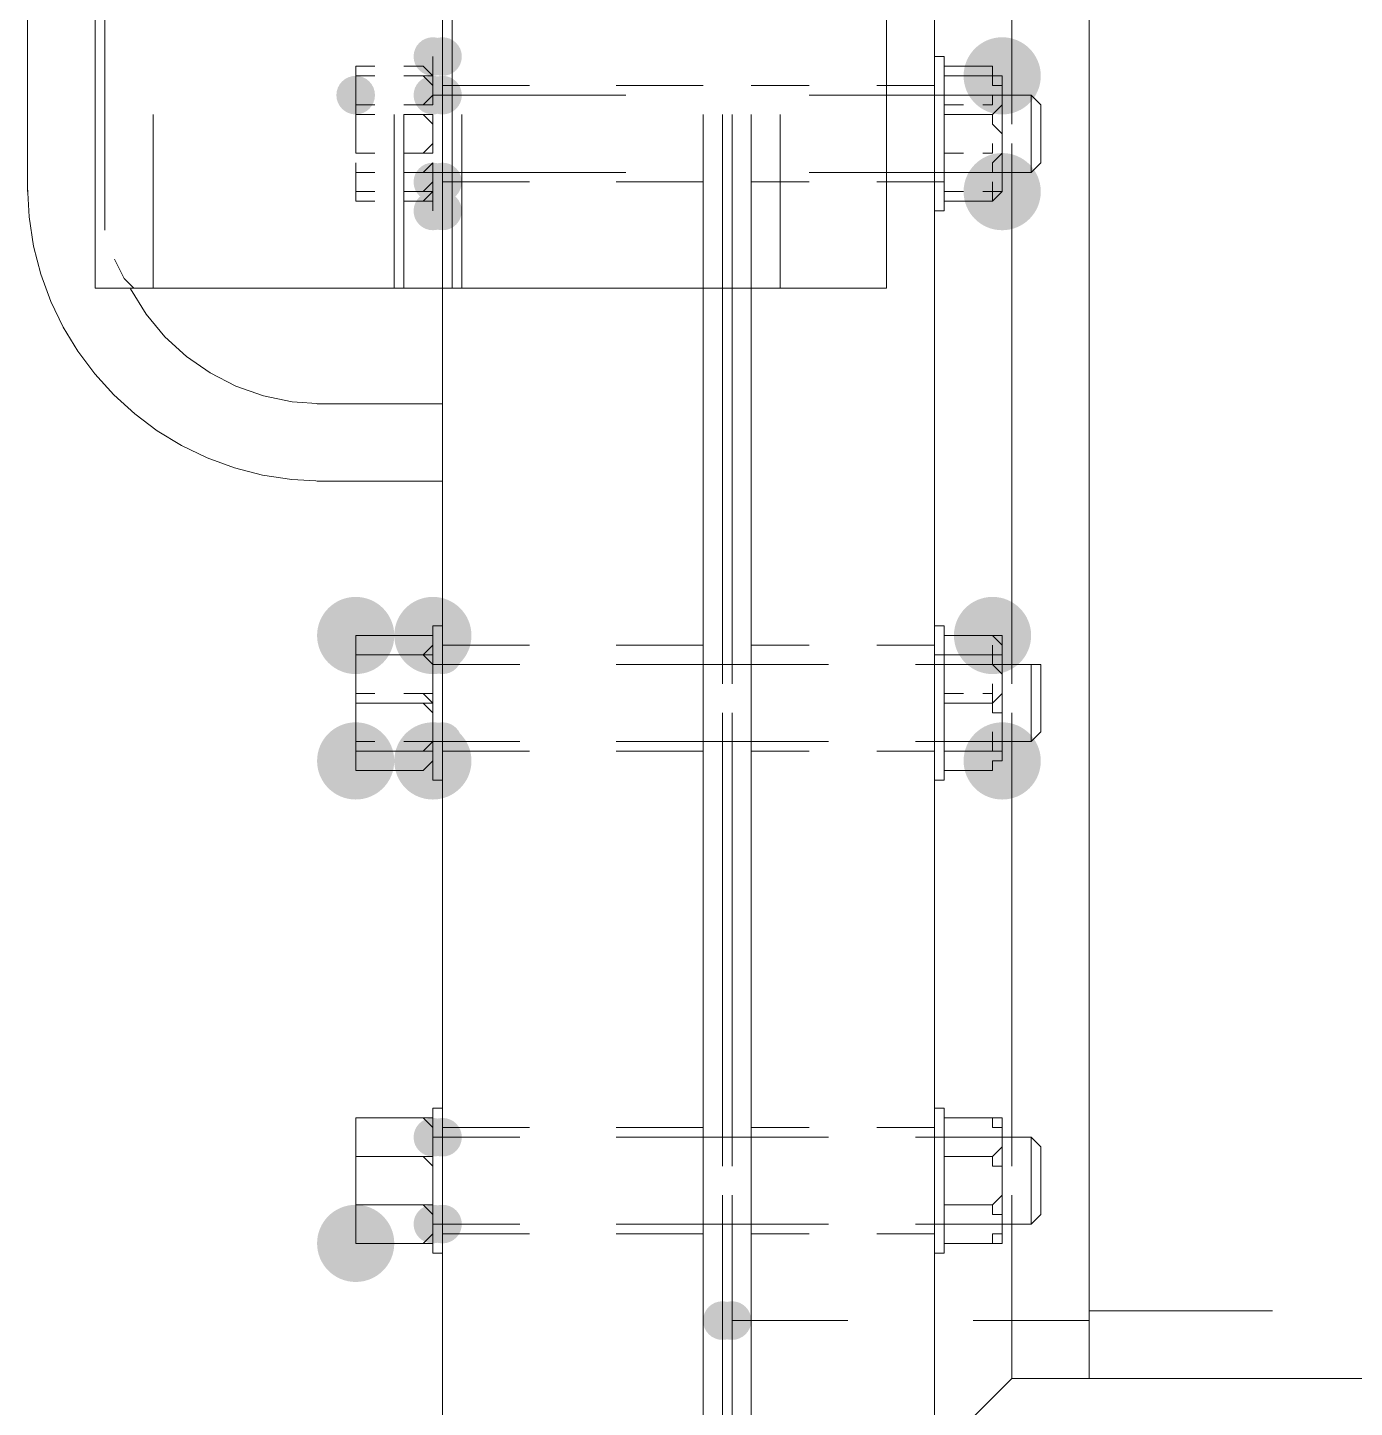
# Model space of a CAD drawing. Header units: millimetres. Extents: x 0 to 62767, y -13570 to 23963.
# Drawn here: x 2876.2 to 3138.1, y 5973.3 to 6245.7 of the extents above; entities that cross this region are included whole.
import ezdxf

# ---------------------------------------------------------------- set-up
doc = ezdxf.new("R2010")
doc.units = ezdxf.units.MM

msp = doc.modelspace()

# ---------------------------------------------------------------- hatches: boundary and pattern name
h = msp.add_hatch(color=7)
edge = h.paths.add_edge_path()
edge.add_arc((2956.19, 6240), 3.81, 0, 360)
h = msp.add_hatch(color=7)
edge = h.paths.add_edge_path()
edge.add_arc((2958.095, 6240), 3.81, 0, 360)
h = msp.add_hatch(color=7)
edge = h.paths.add_edge_path()
edge.add_arc((3068.572, 6236.19), 7.619, 0, 360)
h = msp.add_hatch(color=7)
edge = h.paths.add_edge_path()
edge.add_arc((3068.572, 6236.19), 7.619, 0, 360)
h = msp.add_hatch(color=7)
edge = h.paths.add_edge_path()
edge.add_arc((2940.952, 6232.381), 3.81, 0, 360)
h = msp.add_hatch(color=7)
edge = h.paths.add_edge_path()
edge.add_arc((2956.19, 6232.381), 3.81, 0, 360)
h = msp.add_hatch(color=7)
edge = h.paths.add_edge_path()
edge.add_arc((2958.095, 6232.381), 3.81, 0, 360)
h = msp.add_hatch(color=7)
edge = h.paths.add_edge_path()
edge.add_arc((2956.19, 6215.238), 3.81, 0, 360)
h = msp.add_hatch(color=7)
edge = h.paths.add_edge_path()
edge.add_arc((2958.095, 6215.238), 3.81, 0, 360)
h = msp.add_hatch(color=7)
edge = h.paths.add_edge_path()
edge.add_arc((3068.572, 6213.333), 7.619, 0, 360)
h = msp.add_hatch(color=7)
edge = h.paths.add_edge_path()
edge.add_arc((2956.19, 6209.524), 3.81, 0, 360)
h = msp.add_hatch(color=7)
edge = h.paths.add_edge_path()
edge.add_arc((2958.095, 6209.524), 3.81, 0, 360)
h = msp.add_hatch(color=7)
edge = h.paths.add_edge_path()
edge.add_arc((2940.952, 6125.714), 7.619, 0, 360)
h = msp.add_hatch(color=7)
edge = h.paths.add_edge_path()
edge.add_arc((2956.19, 6125.714), 7.619, 0, 360)
h = msp.add_hatch(color=7)
edge = h.paths.add_edge_path()
edge.add_arc((3066.666, 6125.714), 7.619, 0, 360)
h = msp.add_hatch(color=7)
edge = h.paths.add_edge_path()
edge.add_arc((2940.952, 6125.714), 3.81, 0, 360)
h = msp.add_hatch(color=7)
edge = h.paths.add_edge_path()
edge.add_arc((2956.19, 6125.714), 3.81, 0, 360)
h = msp.add_hatch(color=7)
edge = h.paths.add_edge_path()
edge.add_arc((2940.952, 6123.81), 3.81, 0, 360)
h = msp.add_hatch(color=7)
edge = h.paths.add_edge_path()
edge.add_arc((2956.19, 6123.81), 3.81, 0, 360)
h = msp.add_hatch(color=7)
edge = h.paths.add_edge_path()
edge.add_arc((2956.19, 6121.905), 3.81, 0, 360)
h = msp.add_hatch(color=7)
edge = h.paths.add_edge_path()
edge.add_arc((2958.095, 6121.905), 3.81, 0, 360)
h = msp.add_hatch(color=7)
edge = h.paths.add_edge_path()
edge.add_arc((2940.952, 6100.952), 7.619, 0, 360)
h = msp.add_hatch(color=7)
edge = h.paths.add_edge_path()
edge.add_arc((2940.952, 6100.952), 7.619, 0, 360)
h = msp.add_hatch(color=7)
edge = h.paths.add_edge_path()
edge.add_arc((2956.19, 6100.952), 7.619, 0, 360)
h = msp.add_hatch(color=7)
edge = h.paths.add_edge_path()
edge.add_arc((2956.19, 6104.762), 3.81, 0, 360)
h = msp.add_hatch(color=7)
edge = h.paths.add_edge_path()
edge.add_arc((2958.095, 6104.762), 3.81, 0, 360)
h = msp.add_hatch(color=7)
edge = h.paths.add_edge_path()
edge.add_arc((3068.572, 6100.952), 7.619, 0, 360)
h = msp.add_hatch(color=7)
edge = h.paths.add_edge_path()
edge.add_arc((2956.19, 6026.667), 3.81, 0, 360)
h = msp.add_hatch(color=7)
edge = h.paths.add_edge_path()
edge.add_arc((2958.095, 6026.667), 3.81, 0, 360)
h = msp.add_hatch(color=7)
edge = h.paths.add_edge_path()
edge.add_arc((2940.952, 6005.714), 7.619, 0, 360)
h = msp.add_hatch(color=7)
edge = h.paths.add_edge_path()
edge.add_arc((2956.19, 6009.524), 3.81, 0, 360)
h = msp.add_hatch(color=7)
edge = h.paths.add_edge_path()
edge.add_arc((2958.095, 6009.524), 3.81, 0, 360)
h = msp.add_hatch(color=7)
edge = h.paths.add_edge_path()
edge.add_arc((3013.333, 5990.476), 3.81, 0, 360)
h = msp.add_hatch(color=7)
edge = h.paths.add_edge_path()
edge.add_arc((3015.238, 5990.476), 3.81, 0, 360)

# ---------------------------------------------------------------- linework, layer by layer
at = {"color": 7, "lineweight": 0}
for points in [[(3055.238, 5870.476), (3055.238, 6697.143)], [(3249.524, 5979.048), (3085.714, 5979.048), (3085.714, 6588.571), (3249.524, 6588.571)], [(3085.714, 5979.048), (3085.714, 6588.571)], [(2889.524, 6373.334), (2889.524, 6194.285), (2960, 6194.285)], [(2960, 6373.334), (2960, 6194.285), (3036.191, 6194.285), (3045.714, 6194.285), (3045.714, 6373.334)], [(2876.19, 6354.285), (2876.19, 6213.333)], [(3070.476, 6232.381), (3070.476, 6333.333)], [(2958.095, 6283.81), (2958.095, 6196.19)], [(2891.428, 6268.571), (2891.428, 6213.333)], [(2940.952, 6238.095), (2940.952, 6236.19), (2940.952, 6234.286)], [(2940.952, 6238.095), (2940.952, 6236.19)], [(2944.762, 6238.095), (2940.952, 6238.095)], [(2954.286, 6238.095), (2950.476, 6238.095)], [(2954.286, 6238.095), (2956.19, 6236.19), (2956.19, 6234.286)], [(2954.286, 6236.19), (2956.19, 6236.19), (2954.286, 6238.095)], [(2956.19, 6230.476), (2956.19, 6240)], [(3055.238, 6240), (3057.143, 6240)], [(3057.143, 6209.524), (3057.143, 6240)], [(3057.143, 6238.095), (3066.666, 6238.095)], [(3066.666, 6238.095), (3066.666, 6236.19)], [(3066.666, 6238.095), (3066.666, 6236.19), (3068.572, 6236.19)], [(2940.952, 6234.286), (2940.952, 6236.19)], [(2940.952, 6234.286), (2940.952, 6236.19)], [(2944.762, 6236.19), (2940.952, 6236.19)], [(2954.286, 6236.19), (2950.476, 6236.19)], [(2954.286, 6236.19), (2956.19, 6234.286)], [(3057.143, 6236.19), (3066.666, 6236.19)], [(3066.666, 6236.19), (3066.666, 6234.286), (3068.572, 6234.286), (3068.572, 6232.381)], [(3068.572, 6236.19), (3066.666, 6236.19)], [(3068.572, 6232.381), (3068.572, 6234.286), (3068.572, 6236.19)], [(3068.572, 6232.381), (3068.572, 6236.19)], [(2940.952, 6230.476), (2940.952, 6232.381), (2940.952, 6234.286)], [(2940.952, 6232.381), (2940.952, 6230.476)], [(2940.952, 6228.571), (2940.952, 6232.381)], [(2954.286, 6230.476), (2956.19, 6232.381), (2956.19, 6234.286)], [(2956.19, 6232.381), (2994.286, 6232.381)], [(2956.19, 6232.381), (2956.19, 6230.476)], [(2958.095, 6234.286), (2975.238, 6234.286)], [(2992.381, 6234.286), (3009.524, 6234.286)], [(3019.047, 6234.286), (3030.476, 6234.286)], [(3030.476, 6232.381), (3068.572, 6232.381)], [(3043.81, 6234.286), (3055.238, 6234.286)], [(3055.238, 6232.381), (3057.143, 6232.381)], [(3057.143, 6232.381), (3060.952, 6232.381)], [(3064.762, 6232.381), (3068.572, 6232.381)], [(3066.666, 6232.381), (3066.666, 6230.476)], [(3068.572, 6232.381), (3068.572, 6230.476), (3066.666, 6228.571)], [(3076.191, 6230.476), (3074.286, 6232.381), (3068.572, 6232.381)], [(3068.572, 6222.857), (3068.572, 6232.381)], [(3070.476, 6226.666), (3070.476, 6232.381)], [(3074.286, 6217.143), (3074.286, 6232.381)], [(2944.762, 6230.476), (2940.952, 6230.476)], [(2954.286, 6230.476), (2950.476, 6230.476)], [(2954.286, 6230.476), (2956.19, 6230.476)], [(2958.095, 6194.285), (2958.095, 6230.476)], [(3057.143, 6230.476), (3060.952, 6230.476)], [(3064.762, 6230.476), (3066.666, 6230.476)], [(3076.191, 6219.048), (3076.191, 6230.476)], [(2900.952, 6194.285), (2900.952, 6228.571)], [(2900.952, 6194.285), (2900.952, 6228.571)], [(2940.952, 6226.666), (2940.952, 6228.571)], [(2940.952, 6228.571), (2940.952, 6226.666)], [(2944.762, 6228.571), (2940.952, 6228.571)], [(2940.952, 6226.666), (2940.952, 6224.762)], [(2940.952, 6222.857), (2940.952, 6226.666)], [(2948.572, 6194.285), (2948.572, 6228.571)], [(2950.476, 6194.285), (2950.476, 6228.571)], [(2954.286, 6228.571), (2950.476, 6228.571)], [(2954.286, 6228.571), (2956.19, 6228.571)], [(2954.286, 6228.571), (2956.19, 6226.666)], [(2956.19, 6226.666), (2956.19, 6228.571)], [(2956.19, 6226.666), (2956.19, 6224.762)], [(2961.905, 6194.285), (2961.905, 6228.571)], [(2961.905, 6194.285), (2961.905, 6228.571)], [(3009.524, 6194.285), (3009.524, 6228.571)], [(3013.333, 6194.285), (3013.333, 6228.571)], [(3013.333, 6194.285), (3013.333, 6228.571)], [(3015.238, 6194.285), (3015.238, 6228.571)], [(3015.238, 6194.285), (3015.238, 6228.571)], [(3019.047, 6194.285), (3019.047, 6228.571)], [(3024.762, 6194.285), (3024.762, 6228.571)], [(3057.143, 6228.571), (3066.666, 6228.571)], [(3066.666, 6228.571), (3066.666, 6226.666), (3068.572, 6224.762), (3068.572, 6222.857)], [(3068.572, 6228.571), (3068.572, 6226.666), (3068.572, 6224.762)], [(2940.952, 6222.857), (2940.952, 6224.762)], [(2956.19, 6220.952), (2956.19, 6222.857), (2956.19, 6224.762)], [(2940.952, 6220.952), (2940.952, 6222.857)], [(2940.952, 6222.857), (2940.952, 6220.952)], [(2940.952, 6220.952), (2940.952, 6222.857)], [(2954.286, 6220.952), (2956.19, 6222.857)], [(3066.666, 6222.857), (3066.666, 6220.952)], [(3068.572, 6222.857), (3068.572, 6220.952), (3066.666, 6219.048), (3066.666, 6217.143)], [(3068.572, 6215.238), (3068.572, 6222.857)], [(3070.476, 6217.143), (3070.476, 6222.857)], [(2944.762, 6220.952), (2940.952, 6220.952)], [(2940.952, 6213.333), (2940.952, 6215.238), (2940.952, 6217.143), (2940.952, 6219.048)], [(2940.952, 6219.048), (2940.952, 6217.143)], [(2954.286, 6220.952), (2950.476, 6220.952)], [(2954.286, 6220.952), (2956.19, 6220.952)], [(2956.19, 6217.143), (2954.286, 6217.143), (2956.19, 6219.048)], [(2956.19, 6217.143), (2956.19, 6219.048)], [(2956.19, 6209.524), (2956.19, 6219.048)], [(3057.143, 6220.952), (3060.952, 6220.952)], [(3064.762, 6220.952), (3066.666, 6220.952)], [(3068.572, 6215.238), (3068.572, 6217.143), (3068.572, 6219.048)], [(3076.191, 6219.048), (3074.286, 6217.143)], [(2940.952, 6215.238), (2940.952, 6217.143)], [(2944.762, 6217.143), (2940.952, 6217.143)], [(2954.286, 6217.143), (2950.476, 6217.143)], [(2956.19, 6217.143), (2994.286, 6217.143)], [(2956.19, 6217.143), (2956.19, 6215.238)], [(3030.476, 6217.143), (3068.572, 6217.143)], [(3057.143, 6217.143), (3060.952, 6217.143)], [(3057.143, 6217.143), (3066.666, 6217.143)], [(3064.762, 6217.143), (3068.572, 6217.143)], [(3066.666, 6217.143), (3068.572, 6217.143), (3068.572, 6215.238)], [(3068.572, 6217.143), (3074.286, 6217.143)], [(3070.476, 6120), (3070.476, 6217.143)], [(2876.19, 6214.291), (2876.49, 6208.351), (2877.369, 6202.583), (2878.8, 6197.015), (2880.753, 6191.678), (2883.199, 6186.599), (2886.109, 6181.809), (2889.453, 6177.336), (2893.202, 6173.21), (2897.327, 6169.46), (2901.799, 6166.115), (2906.589, 6163.205), (2911.667, 6160.758), (2917.004, 6158.804), (2922.572, 6157.372), (2928.34, 6156.491), (2934.28, 6156.19)], [(2891.428, 6213.333), (2891.428, 6209.524), (2891.428, 6205.714)], [(2940.952, 6215.238), (2940.952, 6213.333), (2940.952, 6211.428)], [(2940.952, 6215.238), (2940.952, 6213.333)], [(2944.762, 6213.333), (2940.952, 6213.333)], [(2954.286, 6213.333), (2950.476, 6213.333)], [(2954.286, 6211.428), (2956.19, 6213.333), (2956.19, 6215.238), (2954.286, 6213.333)], [(2954.286, 6213.333), (2956.19, 6213.333)], [(2958.095, 6215.238), (2975.238, 6215.238)], [(2992.381, 6215.238), (3009.524, 6215.238)], [(3019.047, 6215.238), (3030.476, 6215.238)], [(3043.81, 6215.238), (3055.238, 6215.238)], [(3055.238, 6215.238), (3057.143, 6215.238)], [(3057.143, 6213.333), (3060.952, 6213.333)], [(3064.762, 6213.333), (3066.666, 6213.333)], [(3066.666, 6215.238), (3066.666, 6213.333)], [(3068.572, 6215.238), (3068.572, 6213.333), (3066.666, 6213.333), (3066.666, 6211.428), (3068.572, 6213.333)], [(3068.572, 6213.333), (3068.572, 6215.238)], [(2944.762, 6211.428), (2940.952, 6211.428)], [(2954.286, 6211.428), (2950.476, 6211.428)], [(2954.286, 6211.428), (2956.19, 6211.428)], [(3057.143, 6211.428), (3066.666, 6211.428)], [(3055.238, 6209.524), (3057.143, 6209.524)], [(2897.143, 6194.285), (2895.238, 6196.19), (2893.333, 6200)], [(2896.47, 6194.119), (2899.583, 6189.135), (2903.294, 6184.682), (2907.533, 6180.803), (2912.233, 6177.538), (2917.326, 6174.926), (2922.744, 6173.011), (2928.418, 6171.831), (2934.281, 6171.429)], [(2958.095, 5870.476), (2958.095, 6194.285)], [(3009.524, 5870.476), (3009.524, 6194.285)], [(3013.333, 6120), (3013.333, 6194.285)], [(3013.333, 6120), (3013.333, 6194.285)], [(3015.238, 6120), (3015.238, 6194.285)], [(3015.238, 6120), (3015.238, 6194.285)], [(3019.047, 5870.476), (3019.047, 6194.285)], [(2933.333, 6171.429), (2958.095, 6171.429)], [(2933.333, 6156.19), (2958.095, 6156.19)], [(2958.095, 6150.476), (2958.095, 6106.667)], [(2956.19, 6097.143), (2956.19, 6127.619)], [(2956.19, 6127.619), (2958.095, 6127.619)], [(3055.238, 6127.619), (3057.143, 6127.619)], [(3057.143, 6097.143), (3057.143, 6127.619)], [(2940.952, 6125.714), (2940.952, 6123.81)], [(2940.952, 6123.81), (2940.952, 6125.714)], [(2956.19, 6125.714), (2954.286, 6125.714), (2940.952, 6125.714)], [(2940.952, 6121.905), (2940.952, 6123.81)], [(2940.952, 6121.905), (2940.952, 6123.81)], [(2940.952, 6116.19), (2940.952, 6123.81)], [(2954.286, 6125.714), (2956.19, 6125.714), (2956.19, 6123.81), (2956.19, 6121.905), (2954.286, 6121.905)], [(2954.286, 6121.905), (2956.19, 6123.81)], [(2958.095, 6123.81), (2975.238, 6123.81)], [(2992.381, 6123.81), (3009.524, 6123.81)], [(3019.047, 6123.81), (3030.476, 6123.81)], [(3043.81, 6123.81), (3055.238, 6123.81)], [(3057.143, 6125.714), (3066.666, 6125.714)], [(3068.572, 6125.714), (3066.666, 6125.714)], [(3066.666, 6125.714), (3068.572, 6123.81)], [(3068.572, 6125.714), (3066.666, 6125.714)], [(3066.666, 6123.81), (3066.666, 6121.905)], [(3068.572, 6123.81), (3068.572, 6121.905), (3066.666, 6121.905)], [(3068.572, 6123.81), (3068.572, 6125.714)], [(3068.572, 6116.19), (3068.572, 6123.81)], [(2944.762, 6121.905), (2940.952, 6121.905)], [(2940.952, 6116.19), (2940.952, 6118.095), (2940.952, 6120), (2940.952, 6121.905)], [(2954.286, 6121.905), (2940.952, 6121.905)], [(2954.286, 6121.905), (2950.476, 6121.905)], [(2954.286, 6121.905), (2956.19, 6121.905)], [(2954.286, 6121.905), (2956.19, 6120), (2956.19, 6118.095), (2956.19, 6116.19), (2956.19, 6114.285), (2956.19, 6112.381), (2954.286, 6112.381)], [(3055.238, 6121.905), (3057.143, 6121.905)], [(3057.143, 6121.905), (3060.952, 6121.905)], [(3057.143, 6121.905), (3066.666, 6121.905)], [(3064.762, 6121.905), (3066.666, 6121.905)], [(3066.666, 6121.905), (3066.666, 6120), (3068.572, 6118.095), (3068.572, 6116.19)], [(2940.952, 6118.095), (2940.952, 6120)], [(2940.952, 6112.381), (2940.952, 6114.285), (2940.952, 6116.19), (2940.952, 6118.095)], [(2954.286, 6114.285), (2956.19, 6114.285), (2956.19, 6116.19), (2956.19, 6118.095)], [(2956.19, 6120), (2973.333, 6120)], [(2956.19, 6118.095), (2956.19, 6120)], [(2992.381, 6120), (3009.524, 6120)], [(3009.524, 6120), (3019.047, 6120)], [(3013.333, 6116.19), (3013.333, 6120)], [(3013.333, 6116.19), (3013.333, 6120)], [(3015.238, 6116.19), (3015.238, 6120)], [(3015.238, 6116.19), (3015.238, 6120)], [(3019.047, 6120), (3034.286, 6120)], [(3051.428, 6120), (3068.572, 6120)], [(3057.143, 6120), (3060.952, 6120)], [(3064.762, 6120), (3068.572, 6120)], [(3068.572, 6116.19), (3068.572, 6118.095), (3068.572, 6120)], [(3068.572, 6120), (3074.286, 6120)], [(3070.476, 6116.19), (3070.476, 6120)], [(3074.286, 6104.762), (3074.286, 6120)], [(3076.191, 6120), (3074.286, 6120)], [(3076.191, 6106.667), (3076.191, 6120)], [(2940.952, 6106.667), (2940.952, 6108.571), (2940.952, 6110.476), (2940.952, 6112.381), (2940.952, 6114.285), (2940.952, 6116.19)], [(2940.952, 6106.667), (2940.952, 6116.19)], [(3066.666, 6116.19), (3066.666, 6114.285), (3066.666, 6112.381)], [(3068.572, 6116.19), (3068.572, 6114.285), (3066.666, 6112.381)], [(3068.572, 6106.667), (3068.572, 6116.19)], [(2944.762, 6114.285), (2940.952, 6114.285)], [(2954.286, 6112.381), (2940.952, 6112.381)], [(2954.286, 6114.285), (2950.476, 6114.285)], [(2954.286, 6114.285), (2956.19, 6112.381)], [(2954.286, 6112.381), (2956.19, 6110.476), (2956.19, 6108.571), (2956.19, 6106.667), (2956.19, 6104.762), (2954.286, 6102.857), (2956.19, 6102.857), (2956.19, 6100.952)], [(3057.143, 6114.285), (3060.952, 6114.285)], [(3057.143, 6112.381), (3066.666, 6112.381)], [(3064.762, 6114.285), (3066.666, 6114.285)], [(3066.666, 6112.381), (3066.666, 6110.476), (3068.572, 6110.476), (3068.572, 6108.571), (3068.572, 6106.667)], [(2940.952, 6099.047), (2940.952, 6100.952), (2940.952, 6102.857), (2940.952, 6104.762), (2940.952, 6106.667), (2940.952, 6108.571), (2940.952, 6110.476)], [(2956.19, 6108.571), (2956.19, 6110.476)], [(3013.333, 6104.762), (3013.333, 6110.476)], [(3013.333, 6104.762), (3013.333, 6110.476)], [(3015.238, 6104.762), (3015.238, 6110.476)], [(3015.238, 6104.762), (3015.238, 6110.476)], [(3068.572, 6106.667), (3068.572, 6108.571), (3068.572, 6110.476)], [(3070.476, 6104.762), (3070.476, 6110.476)], [(2954.286, 6104.762), (2956.19, 6104.762), (2956.19, 6106.667), (2956.19, 6108.571)], [(2940.952, 6100.952), (2940.952, 6102.857), (2940.952, 6104.762), (2940.952, 6106.667)], [(2940.952, 6100.952), (2940.952, 6106.667)], [(2944.762, 6104.762), (2940.952, 6104.762)], [(2954.286, 6104.762), (2950.476, 6104.762)], [(2954.286, 6104.762), (2956.19, 6104.762), (2956.19, 6102.857)], [(2956.19, 6104.762), (2973.333, 6104.762)], [(2992.381, 6104.762), (3009.524, 6104.762)], [(3009.524, 6104.762), (3019.047, 6104.762)], [(3013.333, 6026.667), (3013.333, 6104.762)], [(3013.333, 6026.667), (3013.333, 6104.762)], [(3015.238, 6026.667), (3015.238, 6104.762)], [(3015.238, 6026.667), (3015.238, 6104.762)], [(3019.047, 6104.762), (3034.286, 6104.762)], [(3051.428, 6104.762), (3068.572, 6104.762)], [(3055.238, 6104.762), (3057.143, 6104.762)], [(3057.143, 6104.762), (3060.952, 6104.762)], [(3057.143, 6104.762), (3060.952, 6104.762)], [(3064.762, 6104.762), (3066.666, 6104.762)], [(3064.762, 6104.762), (3068.572, 6104.762)], [(3066.666, 6102.857), (3066.666, 6104.762), (3066.666, 6106.667)], [(3068.572, 6106.667), (3068.572, 6104.762), (3066.666, 6104.762), (3066.666, 6102.857)], [(3068.572, 6100.952), (3068.572, 6106.667)], [(3068.572, 6104.762), (3074.286, 6104.762)], [(3070.476, 6026.667), (3070.476, 6104.762)], [(3076.191, 6106.667), (3074.286, 6104.762)], [(2954.286, 6102.857), (2940.952, 6102.857)], [(2954.286, 6099.047), (2956.19, 6100.952), (2956.19, 6102.857)], [(2958.095, 6102.857), (2975.238, 6102.857)], [(2992.381, 6102.857), (3009.524, 6102.857)], [(3019.047, 6102.857), (3030.476, 6102.857)], [(3043.81, 6102.857), (3055.238, 6102.857)], [(3057.143, 6102.857), (3066.666, 6102.857)], [(3066.666, 6102.857), (3068.572, 6102.857), (3068.572, 6100.952)], [(3068.572, 6102.857), (3068.572, 6100.952)], [(2940.952, 6099.047), (2940.952, 6100.952)], [(2954.286, 6099.047), (2940.952, 6099.047)], [(2956.19, 6100.952), (2954.286, 6099.047)], [(3057.143, 6099.047), (3066.666, 6099.047)], [(3066.666, 6099.047), (3066.666, 6100.952)], [(3068.572, 6100.952), (3066.666, 6100.952), (3066.666, 6099.047)], [(3068.572, 6100.952), (3066.666, 6100.952)], [(2956.19, 6097.143), (2958.095, 6097.143)], [(3055.238, 6097.143), (3057.143, 6097.143)], [(2958.095, 6060.952), (2958.095, 5796.19)], [(2956.19, 6003.809), (2956.19, 6032.381)], [(2956.19, 6032.381), (2958.095, 6032.381)], [(3055.238, 6032.381), (3057.143, 6032.381)], [(3057.143, 6003.809), (3057.143, 6032.381)], [(2940.952, 6030.476), (2940.952, 6026.667)], [(2940.952, 6026.667), (2940.952, 6028.571), (2940.952, 6030.476)], [(2956.19, 6030.476), (2954.286, 6030.476), (2940.952, 6030.476)], [(2954.286, 6030.476), (2956.19, 6028.571), (2956.19, 6026.667), (2956.19, 6024.762), (2956.19, 6022.857), (2954.286, 6022.857)], [(2958.095, 6028.571), (2975.238, 6028.571)], [(2992.381, 6028.571), (3009.524, 6028.571)], [(3019.047, 6028.571), (3030.476, 6028.571)], [(3043.81, 6028.571), (3055.238, 6028.571)], [(3057.143, 6030.476), (3066.666, 6030.476)], [(3066.666, 6030.476), (3068.572, 6030.476)], [(3066.666, 6030.476), (3066.666, 6028.571), (3068.572, 6028.571), (3068.572, 6026.667)], [(3068.572, 6026.667), (3068.572, 6030.476)], [(2940.952, 6022.857), (2940.952, 6024.762), (2940.952, 6026.667)], [(2940.952, 6017.143), (2940.952, 6026.667)], [(2956.19, 6026.667), (2973.333, 6026.667)], [(2992.381, 6026.667), (3009.524, 6026.667)], [(3009.524, 6026.667), (3019.047, 6026.667)], [(3013.333, 6020.952), (3013.333, 6026.667)], [(3013.333, 6020.952), (3013.333, 6026.667)], [(3015.238, 6020.952), (3015.238, 6026.667)], [(3015.238, 6020.952), (3015.238, 6026.667)], [(3019.047, 6026.667), (3034.286, 6026.667)], [(3051.428, 6026.667), (3068.572, 6026.667)], [(3055.238, 6026.667), (3057.143, 6026.667)], [(3057.143, 6026.667), (3060.952, 6026.667)], [(3064.762, 6026.667), (3068.572, 6026.667)], [(3068.572, 6026.667), (3068.572, 6024.762), (3066.666, 6022.857)], [(3068.572, 6026.667), (3074.286, 6026.667)], [(3068.572, 6017.143), (3068.572, 6026.667)], [(3070.476, 6020.952), (3070.476, 6026.667)], [(3074.286, 6009.524), (3074.286, 6026.667)], [(3076.191, 6024.762), (3074.286, 6026.667)], [(2940.952, 6017.143), (2940.952, 6019.047), (2940.952, 6020.952), (2940.952, 6022.857)], [(2954.286, 6022.857), (2940.952, 6022.857)], [(2954.286, 6022.857), (2956.19, 6020.952), (2956.19, 6019.047), (2956.19, 6017.143), (2956.19, 6015.238), (2956.19, 6013.333), (2954.286, 6013.333), (2956.19, 6011.429), (2956.19, 6009.524), (2956.19, 6007.619), (2954.286, 6005.714)], [(3057.143, 6022.857), (3066.666, 6022.857)], [(3066.666, 6022.857), (3066.666, 6020.952), (3068.572, 6020.952), (3068.572, 6019.047), (3068.572, 6017.143)], [(3076.191, 6011.429), (3076.191, 6024.762)], [(2940.952, 6009.524), (2940.952, 6011.429), (2940.952, 6013.333), (2940.952, 6015.238), (2940.952, 6017.143)], [(2940.952, 6009.524), (2940.952, 6017.143)], [(3068.572, 6017.143), (3068.572, 6015.238), (3066.666, 6013.333)], [(3068.572, 6009.524), (3068.572, 6017.143)], [(3013.333, 6009.524), (3013.333, 6015.238)], [(3013.333, 6009.524), (3013.333, 6015.238)], [(3015.238, 6009.524), (3015.238, 6015.238)], [(3015.238, 6009.524), (3015.238, 6015.238)], [(3070.476, 6009.524), (3070.476, 6015.238)], [(2954.286, 6013.333), (2940.952, 6013.333)], [(3057.143, 6013.333), (3066.666, 6013.333)], [(3066.666, 6013.333), (3066.666, 6011.429), (3068.572, 6011.429), (3068.572, 6009.524)], [(2940.952, 6005.714), (2940.952, 6007.619), (2940.952, 6009.524)], [(2940.952, 6005.714), (2940.952, 6009.524)], [(2956.19, 6009.524), (2973.333, 6009.524)], [(2992.381, 6009.524), (3009.524, 6009.524)], [(3009.524, 6009.524), (3019.047, 6009.524)], [(3013.333, 5956.19), (3013.333, 6009.524)], [(3013.333, 5956.19), (3013.333, 6009.524)], [(3015.238, 5956.19), (3015.238, 6009.524)], [(3015.238, 5956.19), (3015.238, 6009.524)], [(3019.047, 6009.524), (3034.286, 6009.524)], [(3051.428, 6009.524), (3068.572, 6009.524)], [(3055.238, 6009.524), (3057.143, 6009.524)], [(3057.143, 6009.524), (3060.952, 6009.524)], [(3064.762, 6009.524), (3068.572, 6009.524)], [(3066.666, 6005.714), (3068.572, 6005.714), (3068.572, 6009.524)], [(3068.572, 6009.524), (3068.572, 6007.619), (3066.666, 6007.619), (3066.666, 6005.714)], [(3068.572, 6009.524), (3074.286, 6009.524)], [(3070.476, 5979.048), (3070.476, 6009.524)], [(3076.191, 6011.429), (3074.286, 6009.524)], [(2958.095, 6007.619), (2975.238, 6007.619)], [(2992.381, 6007.619), (3009.524, 6007.619)], [(3019.047, 6007.619), (3030.476, 6007.619)], [(3043.81, 6007.619), (3055.238, 6007.619)], [(2940.952, 6005.714), (2954.286, 6005.714), (2956.19, 6005.714)], [(2956.19, 6003.809), (2958.095, 6003.809)], [(3055.238, 6003.809), (3057.143, 6003.809)], [(3057.143, 6005.714), (3066.666, 6005.714)], [(3015.238, 5990.476), (3038.095, 5990.476)], [(3062.857, 5990.476), (3085.714, 5990.476)], [(3085.714, 5992.381), (3121.905, 5992.381)], [(3070.476, 5979.048), (3055.238, 5963.81)], [(3070.476, 5979.048), (3085.714, 5979.048)]]:
    msp.add_lwpolyline(points, dxfattribs=at)

doc.saveas('drawing.dxf')
